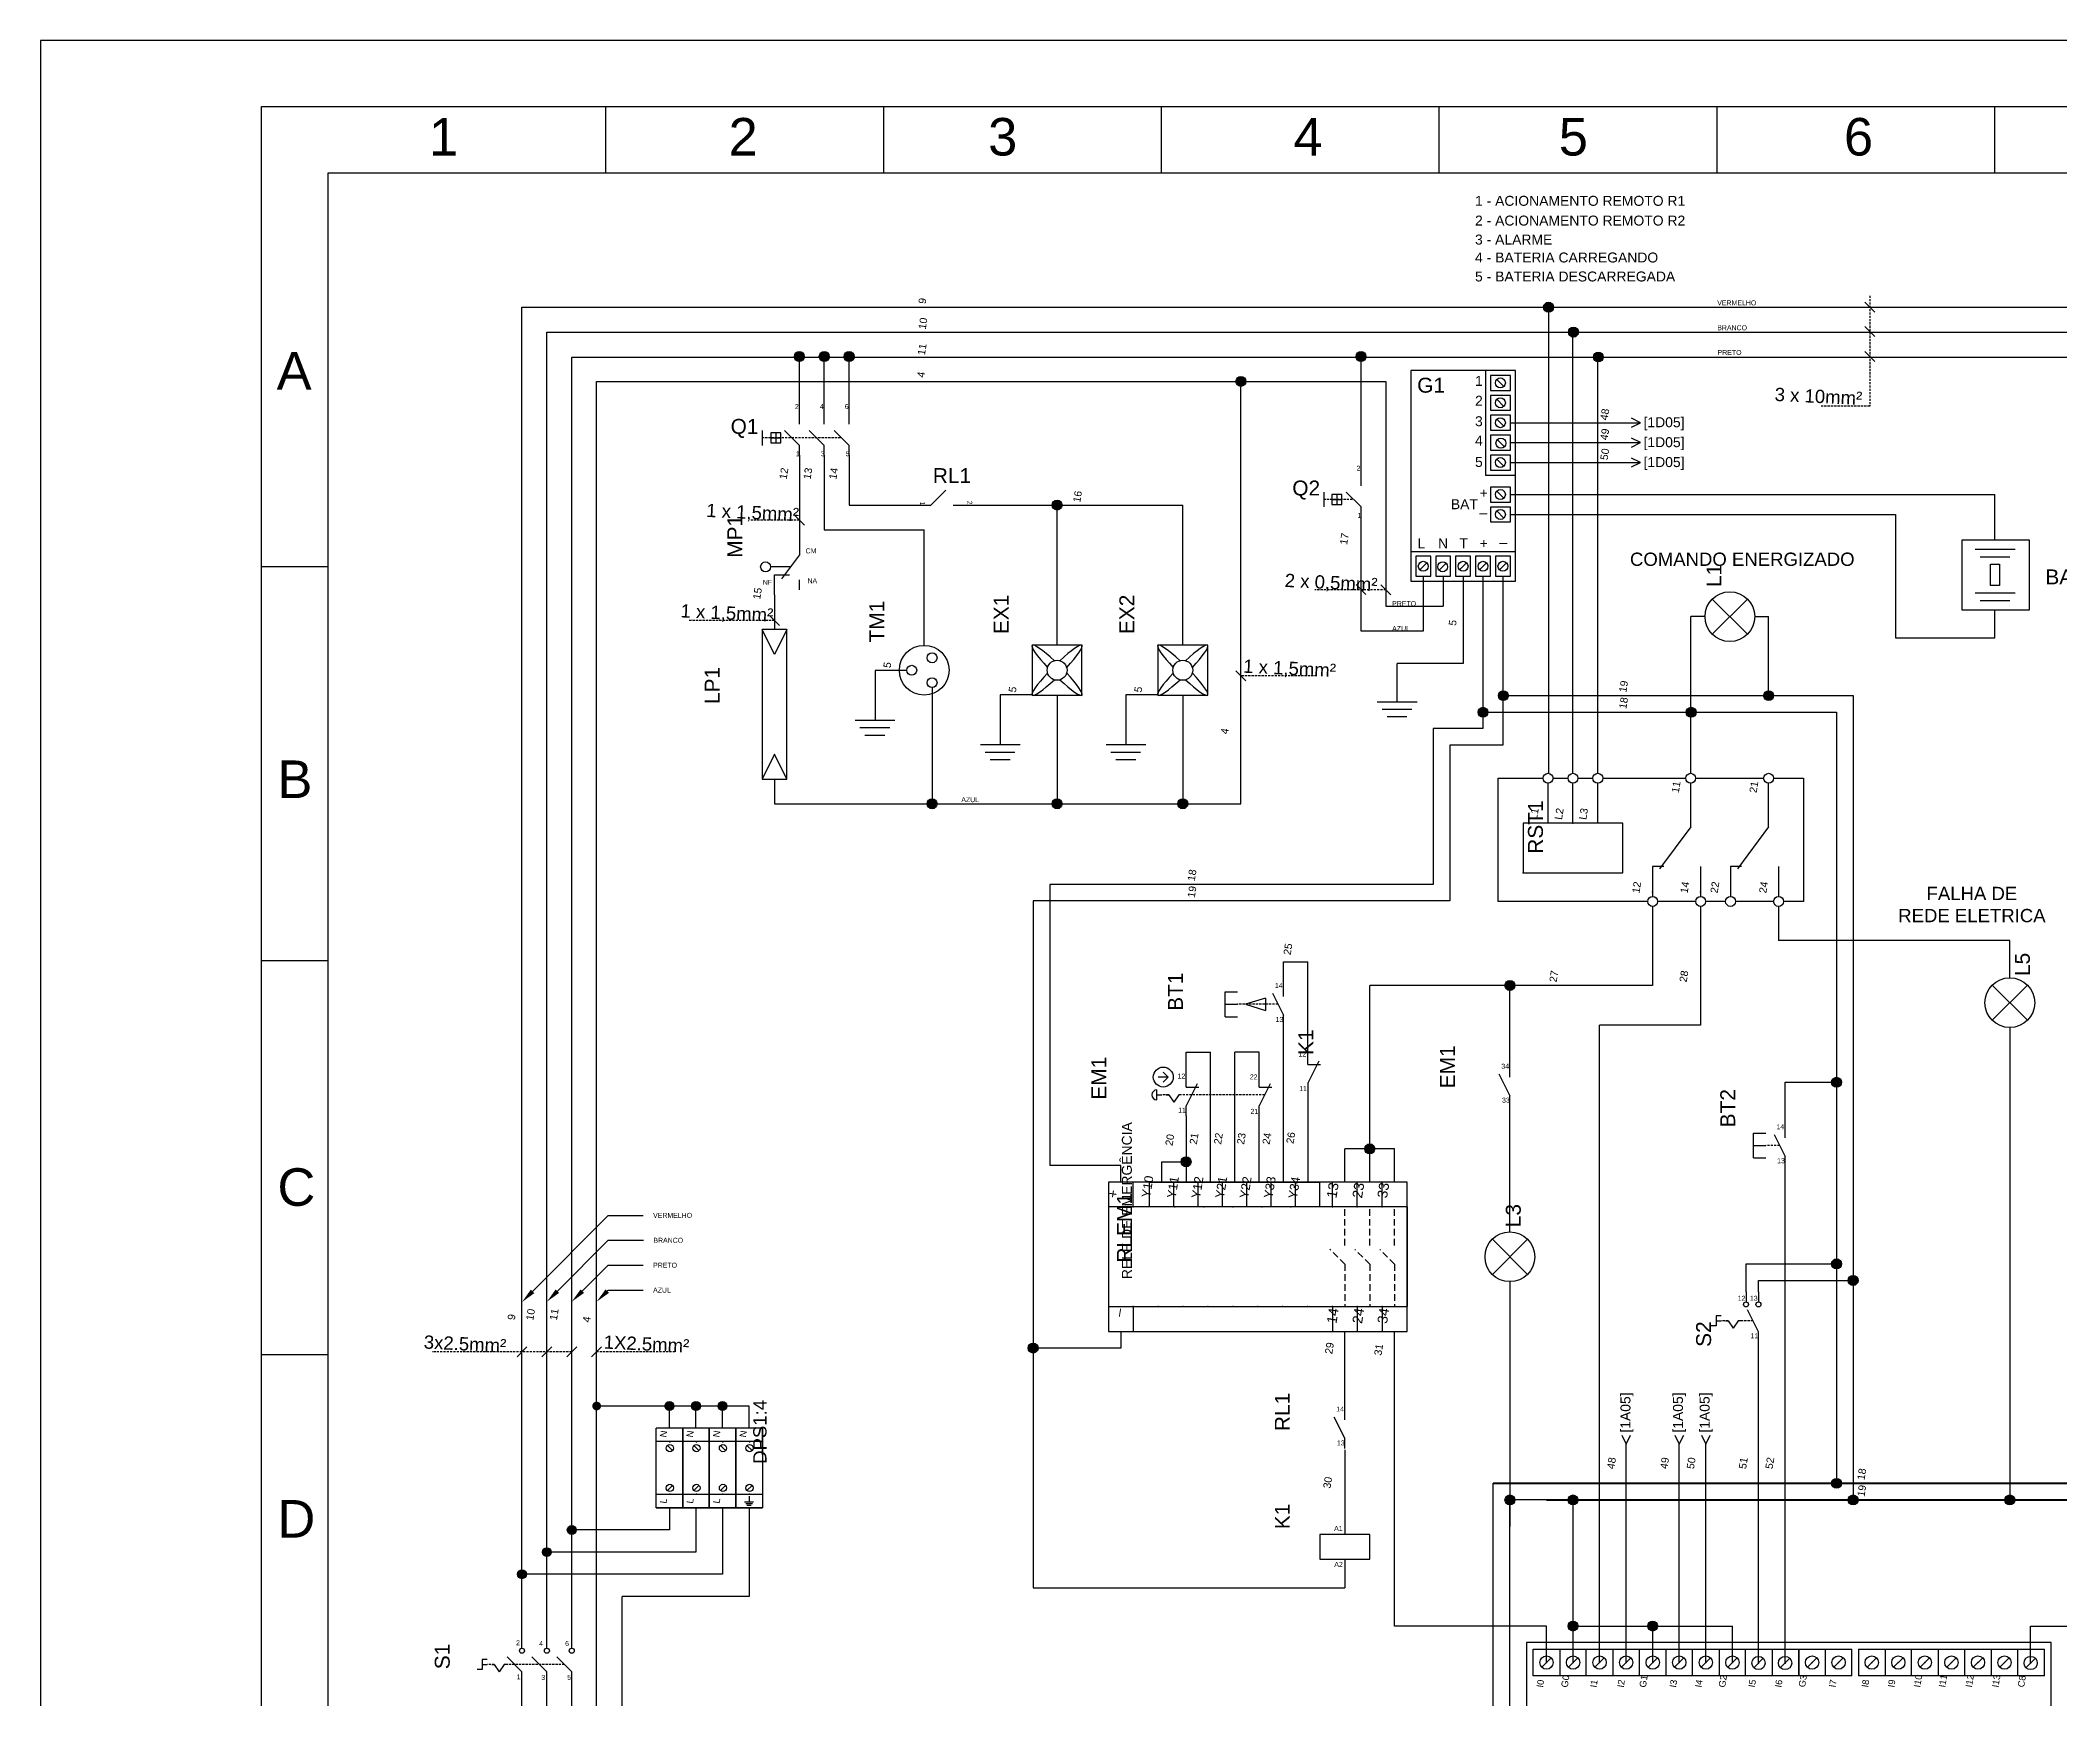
# Model space of a CAD drawing. Header units: millimetres. Extents: x 100 to 940, y 100 to 694.
# Drawn here: x 100 to 556.3, y 319.3 to 693.9 of the extents above; entities that cross this region are included whole.
import ezdxf
from ezdxf import colors
from ezdxf.entities.mleader import LeaderData, LeaderLine
from ezdxf.enums import TextEntityAlignment as Align
from ezdxf.math import Vec2, Vec3

# ---------------------------------------------------------------- set-up
doc = ezdxf.new("R2010")
doc.units = ezdxf.units.MM
doc.linetypes.add('DASHED', pattern=[0.75, 0.5, -0.25])
doc.styles.add('Annotative', font='arial.ttf')
doc.styles.add('Notes', font='arial.ttf', dxfattribs={"height": 3})
doc.styles.get("Standard").update_dxf_attribs({"font": 'arial.ttf'})

msp = doc.modelspace()

# ---------------------------------------------------------------- hatches: boundary and pattern name
for points in [[(441.92, 633.66, 1), (439.67, 633.66, 1)], [(447.54, 628.04, 1), (445.29, 628.04, 1)], [(272.63, 622.53, 1), (270.38, 622.53, 1)], [(278.25, 622.53, 1), (276, 622.53, 1)], [(283.88, 622.53, 1), (281.63, 622.53, 1)], [(399.54, 622.53, 1), (397.29, 622.53, 1)], [(453.17, 622.41, 1), (450.92, 622.41, 1)], [(372.41, 616.9, 1), (370.16, 616.9, 1)], [(330.86, 588.96, 1), (328.61, 588.96, 1)], [(427.11, 542.16, 1), (424.86, 542.16, 1)], [(431.72, 545.91, 1), (429.47, 545.91, 1)], [(474.15, 542.16, 1), (471.9, 542.16, 1)], [(491.64, 545.91, 1), (489.39, 545.91, 1)], [(302.62, 521.48, 1), (300.37, 521.48, 1)], [(330.86, 521.48, 1), (328.61, 521.48, 1)], [(359.27, 521.48, 1), (357.02, 521.48, 1)], [(433.19, 480.44, 1), (430.94, 480.44, 1)], [(506.99, 458.57, 1), (504.74, 458.57, 1)], [(401.51, 443.52, 1), (399.26, 443.52, 1)], [(360.01, 440.61, 1), (357.76, 440.61, 1)], [(506.99, 417.55, 1), (504.74, 417.55, 1)], [(510.74, 413.8, 1), (508.49, 413.8, 1)], [(325.44, 398.52, 1), (323.19, 398.52, 1)], [(226.7, 385.43, 1), (224.7, 385.43, 1)], [(243.14, 385.43, 1), (241.14, 385.43, 1)], [(249.14, 385.43, 1), (247.14, 385.43, 1)], [(255.14, 385.43, 1), (253.14, 385.43, 1)], [(433.19, 364.22, 1), (430.94, 364.22, 1)], [(447.45, 364.22, 1), (445.2, 364.22, 1)], [(506.99, 367.97, 1), (504.74, 367.97, 1)], [(510.74, 364.22, 1), (508.49, 364.22, 1)], [(546.14, 364.22, 1), (543.89, 364.22, 1)], [(221.07, 357.43, 1), (219.07, 357.43, 1)], [(215.45, 352.43, 1), (213.45, 352.43, 1)], [(209.82, 347.43, 1), (207.82, 347.43, 1)], [(447.45, 335.73, 1), (445.2, 335.73, 1)], [(465.45, 335.73, 1), (463.2, 335.73, 1)]]:
    msp.add_hatch(color=256).paths.add_polyline_path(points)

# ---------------------------------------------------------------- linework, layer by layer
for p, q in [((227.78, 664), (227.78, 679)), ((290.56, 664), (290.56, 679)), ((353.33, 664), (353.33, 679)), ((416.11, 664), (416.11, 679)), ((478.89, 664), (478.89, 679)), ((541.67, 664), (541.67, 679)), ((512.24, 634.79), (514.49, 632.54)), ((208.82, 633.66), (588.93, 633.66)), ((208.82, 330.72), (208.82, 633.66)), ((440.79, 633.66), (440.79, 528.37)), ((214.45, 628.04), (594.55, 628.04)), ((214.45, 330.72), (214.45, 628.04)), ((446.31, 528.38), (446.31, 628.04)), ((512.24, 629.28), (514.49, 627.03)), ((220.07, 622.41), (600.18, 622.41)), ((220.07, 330.72), (220.07, 622.41)), ((271.5, 610.6), (271.5, 622.53)), ((277.13, 610.6), (277.13, 622.53)), ((282.75, 610.6), (282.75, 622.53)), ((398.42, 593.31), (398.42, 622.53)), ((451.93, 528.38), (451.93, 622.41)), ((512.24, 623.65), (514.49, 621.4)), ((225.7, 281.96), (225.7, 616.9)), ((225.7, 616.9), (404.04, 616.9)), ((371.28, 521.48), (371.28, 616.9)), ((404.04, 616.9), (404.04, 566.14)), ((433.29, 619.38), (426.54, 619.38)), ((426.54, 619.38), (426.54, 595.75)), ((430.71, 615.77), (429.11, 617.37)), ((430.71, 611.27), (429.12, 612.86)), ((271.5, 607.23), (271.5, 610.6)), ((277.13, 607.23), (277.13, 610.6)), ((282.75, 607.23), (282.75, 610.6)), ((430.71, 606.77), (429.12, 608.36)), ((432.16, 607.57), (461.56, 607.57)), ((461.56, 607.57), (459.56, 608.57)), ((459.56, 606.57), (461.56, 607.57)), ((263.07, 605.83), (263.07, 602.46)), ((265.05, 604.14), (267.3, 604.14)), ((266.17, 605.27), (266.17, 603.02)), ((271.5, 602.46), (268.13, 605.83)), ((271.5, 600.21), (271.5, 602.46)), ((277.13, 602.46), (273.75, 605.83)), ((277.13, 600.21), (277.13, 602.46)), ((282.75, 602.46), (279.38, 605.83)), ((282.75, 600.21), (282.75, 602.46)), ((430.83, 602.15), (429.24, 603.74)), ((432.16, 603.07), (461.56, 603.07)), ((461.56, 603.07), (459.56, 604.07)), ((459.56, 602.07), (461.56, 603.07)), ((271.5, 600.21), (271.5, 579.96)), ((277.13, 600.21), (277.13, 583.34)), ((282.75, 600.21), (282.75, 588.96)), ((430.71, 597.77), (429.12, 599.36)), ((432.16, 600.25), (431.04, 600.25)), ((432.16, 598.57), (461.56, 598.57)), ((461.56, 598.57), (459.56, 599.57)), ((459.56, 597.57), (461.56, 598.57)), ((426.54, 595.75), (433.29, 595.75)), ((282.75, 588.96), (298.98, 588.96)), ((298.98, 588.96), (301.23, 588.96)), ((301.23, 588.96), (304.6, 592.34)), ((306.29, 588.96), (358.14, 588.96)), ((329.74, 557.28), (329.74, 588.96)), ((358.14, 557.28), (358.14, 588.96)), ((389.98, 591.91), (389.98, 588.54)), ((391.8, 590.22), (394.05, 590.22)), ((392.92, 591.35), (392.92, 589.1)), ((398.42, 588.54), (395.04, 591.91)), ((430.71, 590.54), (429.12, 592.13)), ((432.17, 591.34), (541.67, 591.34)), ((541.67, 581.1), (541.67, 591.34)), ((270.38, 586.71), (272.63, 584.46)), ((398.42, 586.29), (398.42, 588.54)), ((398.42, 560.51), (398.42, 586.29)), ((430.72, 586.04), (429.13, 587.63)), ((432.17, 586.84), (519.18, 586.84)), ((519.18, 586.84), (519.18, 559.01)), ((271.5, 579.96), (271.5, 577.71)), ((277.13, 583.34), (299.72, 583.34)), ((299.72, 557.28), (299.72, 583.34)), ((165, 575), (150, 575)), ((269.5, 575), (265, 575)), ((271.5, 577.71), (267.49, 572.29)), ((409.67, 578.51), (433.29, 578.51)), ((411.69, 574.34), (413.28, 575.93)), ((416.07, 574.23), (417.66, 575.82)), ((420.69, 574.34), (422.28, 575.93)), ((425.19, 574.34), (426.78, 575.93)), ((429.69, 574.35), (431.28, 575.94)), ((537.22, 578.97), (546.22, 578.97)), ((538.29, 577.28), (545.04, 577.28)), ((265.88, 568.71), (265.88, 573.21)), ((265.88, 573.21), (269.25, 573.21)), ((271.5, 569.83), (271.5, 572.08)), ((397.29, 571.02), (399.54, 568.77)), ((402.92, 570.91), (405.17, 568.66)), ((412.48, 572.89), (412.48, 560.51)), ((414.17, 572.89), (414.17, 574.01)), ((416.98, 572.89), (416.98, 566.14)), ((421.48, 572.89), (421.48, 553.21)), ((425.98, 572.89), (425.98, 542.16)), ((430.48, 572.89), (430.48, 545.91)), ((265.88, 568.71), (265.88, 560.82)), ((404.04, 566.14), (416.98, 566.14)), ((485.75, 567.74), (477.79, 559.79)), ((477.79, 567.74), (485.75, 559.79)), ((537.22, 569.11), (546.22, 569.11)), ((538.29, 567.43), (545.04, 567.43)), ((264.75, 564.01), (267, 561.76)), ((472.91, 528.38), (472.91, 563.76)), ((476.14, 563.76), (472.91, 563.76)), ((487.39, 563.76), (490.52, 563.76)), ((490.52, 546.07), (490.52, 563.76)), ((541.67, 559.01), (541.67, 565.23)), ((265.88, 555.2), (263.07, 560.82)), ((268.69, 560.82), (265.88, 555.2)), ((412.48, 560.51), (398.42, 560.51)), ((519.18, 559.01), (541.67, 559.01)), ((421.48, 553.21), (406.59, 553.21)), ((406.59, 544.55), (406.59, 553.21)), ((295.77, 551.63), (288.6, 551.63)), ((288.6, 551.63), (288.6, 540.38)), ((301.49, 547.71), (301.49, 521.48)), ((370.16, 551.5), (372.41, 549.25)), ((324.07, 546.1), (316.9, 546.1)), ((316.9, 546.1), (316.9, 534.85)), ((329.74, 546.03), (329.74, 521.48)), ((352.47, 546.1), (345.3, 546.1)), ((345.3, 546.1), (345.3, 534.85)), ((358.14, 546.03), (358.14, 521.48)), ((402.09, 544.55), (411.09, 544.55)), ((430.48, 545.91), (509.62, 545.91)), ((430.48, 545.91), (430.48, 534.75)), ((509.62, 545.91), (509.62, 364.22)), ((284.1, 540.38), (293.1, 540.38)), ((285.17, 538.69), (291.92, 538.69)), ((403.16, 542.86), (409.91, 542.86)), ((404.3, 541.17), (408.8, 541.17)), ((425.98, 538.5), (414.71, 538.5)), ((414.71, 538.5), (414.71, 503.28)), ((425.98, 542.16), (505.87, 542.16)), ((425.98, 542.16), (425.98, 538.5)), ((505.87, 542.16), (505.87, 367.97)), ((286.31, 537.01), (290.81, 537.01)), ((312.4, 534.85), (321.4, 534.85)), ((340.8, 534.85), (349.8, 534.85)), ((430.48, 534.75), (418.46, 534.75)), ((418.46, 534.75), (418.46, 499.53)), ((265.88, 532.7), (263.07, 527.07)), ((268.69, 527.07), (265.88, 532.7)), ((313.47, 533.16), (320.22, 533.16)), ((314.6, 531.47), (319.1, 531.47)), ((341.87, 533.16), (348.62, 533.16)), ((343.01, 531.47), (347.51, 531.47)), ((265.88, 527.07), (265.88, 521.48)), ((440.68, 517.13), (440.68, 526.13)), ((446.31, 517.13), (446.31, 526.13)), ((451.93, 517.13), (451.93, 526.13)), ((472.91, 516.24), (472.91, 526.13)), ((490.52, 516.24), (490.52, 526.13)), ((265.88, 521.48), (301.49, 521.48)), ((301.49, 521.48), (371.28, 521.48)), ((472.91, 516.24), (465.9, 506.77)), ((490.52, 516.24), (483.5, 506.77)), ((466.82, 507.3), (464.31, 507.3)), ((464.31, 507.3), (464.31, 500.55)), ((475.16, 507.3), (475.16, 500.55)), ((484.43, 507.3), (481.91, 507.3)), ((481.91, 507.3), (481.91, 500.55)), ((492.77, 507.3), (492.77, 500.55)), ((414.71, 503.28), (328.07, 503.28)), ((328.07, 503.28), (328.07, 439.77)), ((418.46, 499.53), (324.32, 499.53)), ((324.32, 499.53), (324.32, 398.52)), ((464.31, 498.3), (464.31, 480.44)), ((475.16, 498.3), (475.16, 471.48)), ((492.77, 498.3), (492.77, 490.6)), ((545.02, 490.6), (492.77, 490.6)), ((545.02, 482.18), (545.02, 490.6)), ((165, 486), (150, 486)), ((380.89, 480.18), (380.89, 485.81)), ((380.89, 485.81), (386.39, 485.81)), ((386.39, 464.87), (386.39, 485.81)), ((380.89, 477.93), (380.89, 480.18)), ((380.89, 477.93), (380.89, 480.18)), ((464.31, 480.44), (400.39, 480.44)), ((400.39, 436.02), (400.39, 480.44)), ((432.06, 461.35), (432.06, 480.44)), ((549, 480.53), (541.04, 472.57)), ((541.04, 480.53), (549, 472.57)), ((367.71, 473.38), (367.71, 479.01)), ((367.71, 479.01), (370.52, 479.01)), ((367.71, 476.19), (370.52, 476.19)), ((376.84, 477.6), (372.34, 476.19)), ((372.34, 476.19), (376.84, 474.79)), ((376.84, 477.6), (376.84, 474.79)), ((378.41, 478.67), (380.89, 473.72)), ((367.71, 473.38), (370.52, 473.38)), ((380.89, 471.47), (380.89, 473.72)), ((380.89, 436.02), (380.89, 471.47)), ((452.33, 339.48), (452.33, 471.48)), ((475.16, 471.48), (452.33, 471.48)), ((545.02, 470.93), (545.02, 364.22)), ((354.86, 459.75), (353.73, 460.88)), ((358.89, 459.71), (358.89, 465.34)), ((358.89, 465.34), (364.39, 465.34)), ((364.39, 436.02), (364.39, 465.34)), ((369.89, 436.02), (369.89, 465.34)), ((375.39, 465.34), (369.89, 465.34)), ((375.39, 459.71), (375.39, 465.34)), ((386.39, 462.62), (386.39, 464.87)), ((388.87, 463.36), (386.39, 458.4)), ((386.39, 462.62), (389.29, 462.62)), ((432.06, 459.71), (432.06, 461.96)), ((432.06, 459.71), (432.06, 461.96)), ((352.28, 454.6), (352.28, 456.85)), ((354.86, 459.75), (352.61, 459.75)), ((354.86, 459.75), (353.73, 458.63)), ((358.89, 457.46), (358.89, 459.71)), ((358.89, 457.46), (358.89, 459.71)), ((361.37, 458.2), (358.89, 453.25)), ((358.89, 457.46), (361.79, 457.46)), ((375.39, 457.46), (375.39, 459.71)), ((377.87, 458.2), (375.39, 453.25)), ((375.39, 457.46), (378.29, 457.46)), ((386.39, 458.4), (386.39, 436.02)), ((429.58, 460.45), (432.06, 455.5)), ((494.23, 448.28), (494.23, 458.57)), ((494.23, 458.57), (505.87, 458.57)), ((352.28, 455.72), (353.41, 455.72)), ((354.41, 455.72), (354.98, 455.72)), ((354.98, 455.72), (356.1, 454.04)), ((357.23, 455.72), (356.1, 454.04)), ((357.79, 455.72), (357.23, 455.72)), ((358.89, 451), (358.89, 453.25)), ((375.39, 451), (375.39, 453.25)), ((375.39, 436.02), (375.39, 453.25)), ((432.06, 424.77), (432.06, 455.5)), ((432.06, 453.25), (432.06, 455.5)), ((358.89, 451), (358.89, 436.02)), ((494.23, 446.03), (494.23, 448.28)), ((494.23, 446.03), (494.23, 448.28)), ((406.01, 443.52), (394.76, 443.52)), ((394.76, 436.02), (394.76, 443.52)), ((406.01, 436.02), (406.01, 443.52)), ((487.08, 441.48), (487.08, 447.1)), ((487.08, 447.1), (489.89, 447.1)), ((487.08, 444.29), (489.89, 444.29)), ((491.75, 446.77), (494.23, 441.81)), ((344.14, 439.77), (328.07, 439.77)), ((344.14, 436.02), (344.14, 439.77)), ((353.39, 436.02), (353.39, 440.61)), ((353.39, 440.61), (358.89, 440.61)), ((487.08, 441.48), (489.89, 441.48)), ((494.23, 439.56), (494.23, 441.81)), ((494.23, 327.38), (494.23, 439.46)), ((346.95, 436.02), (341.33, 436.02)), ((346.95, 430.4), (346.95, 436.02)), ((350.64, 430.4), (350.64, 436.02)), ((350.64, 436.02), (356.14, 436.02)), ((356.14, 430.4), (356.14, 436.02)), ((356.14, 436.02), (361.64, 436.02)), ((361.64, 430.4), (361.64, 436.02)), ((361.64, 436.02), (367.14, 436.02)), ((367.14, 430.4), (367.14, 436.02)), ((367.14, 436.02), (372.64, 436.02)), ((372.64, 430.4), (372.64, 436.02)), ((372.64, 436.02), (378.14, 436.02)), ((378.14, 430.4), (378.14, 436.02)), ((378.14, 436.02), (383.64, 436.02)), ((383.64, 430.4), (383.64, 436.02)), ((383.64, 436.02), (389.14, 436.02)), ((389.14, 430.4), (389.14, 436.02)), ((391.95, 430.4), (391.95, 436.02)), ((397.58, 430.4), (397.58, 436.02)), ((403.2, 430.4), (403.2, 436.02)), ((408.83, 430.4), (341.33, 430.4)), ((349.76, 430.4), (349.76, 430.4)), ((389.14, 430.4), (389.14, 430.4)), ((408.83, 430.4), (408.83, 407.9)), ((436.04, 423.12), (428.09, 415.17)), ((428.09, 423.12), (436.04, 415.17)), ((485.41, 411.2), (485.41, 417.55)), ((485.41, 417.55), (505.87, 417.55)), ((432.06, 413.52), (432.06, 358.24)), ((485.41, 411.2), (485.41, 408.95)), ((488.23, 411.2), (488.23, 413.8)), ((488.23, 413.8), (509.62, 413.8)), ((488.23, 411.2), (488.23, 408.95)), ((488.23, 411.2), (488.23, 408.95)), ((341.33, 407.9), (408.83, 407.9)), ((346.95, 407.9), (346.95, 402.27)), ((391.95, 407.9), (391.95, 402.27)), ((397.58, 407.9), (397.58, 402.27)), ((403.2, 407.9), (403.2, 402.27)), ((488.23, 402.2), (485.75, 407.16)), ((341.33, 402.27), (346.95, 402.27)), ((344.14, 402.27), (344.14, 398.52)), ((394.76, 384.53), (394.76, 402.27)), ((406.01, 335.73), (406.01, 402.27)), ((478.67, 403.55), (477.54, 403.55)), ((479.79, 405.8), (478.67, 405.8)), ((478.67, 405.8), (478.67, 403.55)), ((478.67, 404.68), (479.79, 404.68)), ((480.8, 404.68), (481.36, 404.68)), ((481.36, 404.68), (482.49, 402.99)), ((483.61, 404.68), (482.49, 402.99)), ((484.17, 404.68), (483.61, 404.68)), ((488.23, 399.95), (488.23, 402.2)), ((165, 397), (150, 397)), ((209.95, 398.82), (207.7, 396.57)), ((215.57, 398.82), (213.32, 396.57)), ((221.2, 398.82), (218.95, 396.57)), ((226.82, 398.82), (224.57, 396.57)), ((344.14, 398.52), (324.32, 398.52)), ((324.32, 398.52), (324.32, 344.38)), ((488.23, 327.38), (488.23, 399.95)), ((260.14, 385.43), (225.7, 385.43)), ((242.14, 380.43), (242.14, 385.43)), ((248.14, 380.43), (248.14, 385.43)), ((254.14, 380.43), (254.14, 385.43)), ((260.14, 380.43), (260.14, 385.43)), ((394.76, 382.28), (394.76, 384.53)), ((394.76, 382.28), (394.76, 384.53)), ((239.14, 362.43), (239.14, 380.43)), ((245.14, 380.43), (239.14, 380.43)), ((245.14, 380.43), (245.14, 362.43)), ((245.14, 374.43), (245.14, 380.43)), ((245.14, 362.43), (245.14, 380.43)), ((251.14, 380.43), (245.14, 380.43)), ((251.14, 380.43), (251.14, 362.43)), ((251.14, 374.43), (251.14, 380.43)), ((251.14, 362.43), (251.14, 380.43)), ((257.14, 380.43), (251.14, 380.43)), ((257.14, 380.43), (257.14, 362.43)), ((257.14, 374.43), (257.14, 380.43)), ((257.14, 362.43), (257.14, 380.43)), ((263.14, 380.43), (257.14, 380.43)), ((263.14, 380.43), (263.14, 362.43)), ((263.14, 374.43), (263.14, 380.43)), ((392.28, 383.02), (394.76, 378.06)), ((457.33, 378.83), (458.33, 376.83)), ((458.33, 376.83), (459.33, 378.83)), ((469.33, 378.83), (470.33, 376.83)), ((470.33, 376.83), (471.33, 378.83)), ((475.33, 378.83), (476.33, 376.83)), ((476.33, 376.83), (477.33, 378.83)), ((245.14, 377.43), (239.14, 377.43)), ((242.82, 375.35), (241.67, 376.51)), ((251.14, 377.43), (245.14, 377.43)), ((248.82, 375.35), (247.67, 376.51)), ((257.14, 377.43), (251.14, 377.43)), ((254.82, 375.35), (253.67, 376.51)), ((263.14, 377.43), (257.14, 377.43)), ((260.82, 375.35), (259.67, 376.51)), ((394.76, 375.81), (394.76, 378.06)), ((394.76, 375.57), (394.76, 365.09)), ((458.33, 327.48), (458.33, 376.83)), ((470.33, 327.48), (470.33, 376.83)), ((476.33, 327.48), (476.33, 376.83)), ((245.14, 365.43), (239.14, 365.43)), ((242.82, 367.51), (241.67, 366.35)), ((251.14, 365.43), (245.14, 365.43)), ((248.82, 367.51), (247.67, 366.35)), ((257.14, 365.43), (251.14, 365.43)), ((254.82, 367.51), (253.67, 366.35)), ((263.14, 365.43), (257.14, 365.43)), ((260.82, 367.51), (259.67, 366.35)), ((260.14, 365.06), (260.14, 363.81)), ((394.76, 365.09), (394.76, 356.43)), ((428.31, 219.48), (428.31, 367.97)), ((239.14, 362.43), (245.14, 362.43)), ((245.14, 362.43), (239.14, 362.43)), ((242.14, 362.43), (242.14, 357.43)), ((245.14, 362.43), (251.14, 362.43)), ((251.14, 362.43), (245.14, 362.43)), ((248.14, 362.43), (248.14, 352.43)), ((251.14, 362.43), (257.14, 362.43)), ((257.14, 362.43), (251.14, 362.43)), ((254.14, 362.43), (254.14, 347.43)), ((257.14, 362.43), (263.14, 362.43)), ((263.14, 362.43), (257.14, 362.43)), ((259.14, 363.81), (261.14, 363.81)), ((259.38, 363.43), (260.88, 363.43)), ((259.63, 363.06), (260.63, 363.06)), ((260.14, 362.43), (260.14, 342.43)), ((440.33, 364.22), (432.06, 364.22)), ((432.06, 223.23), (432.06, 364.22)), ((446.33, 327.48), (446.33, 364.22)), ((242.14, 357.43), (220.07, 357.43)), ((248.14, 352.43), (214.45, 352.43)), ((254.14, 347.43), (208.82, 347.43)), ((394.76, 350.81), (394.76, 344.38)), ((231.48, 281.97), (231.48, 342.43)), ((260.14, 342.43), (231.48, 342.43)), ((324.32, 344.38), (394.76, 344.38)), ((452.33, 331.98), (452.33, 339.48)), ((440.33, 335.73), (406.01, 335.73)), ((440.33, 327.48), (440.33, 335.73)), ((446.33, 335.73), (482.33, 335.73)), ((464.33, 327.48), (464.33, 335.73)), ((482.33, 327.48), (482.33, 335.73)), ((549.73, 327.38), (549.73, 335.73)), ((549.73, 335.73), (559.31, 335.73)), ((208.82, 325.37), (205.45, 328.75)), ((214.45, 325.37), (211.07, 328.75)), ((220.07, 325.37), (216.7, 328.75)), ((437.33, 330.48), (497.33, 330.48)), ((437.33, 324.48), (437.33, 330.48)), ((439.27, 326.42), (441.39, 328.54)), ((443.33, 330.48), (443.33, 324.48)), ((445.27, 326.42), (447.39, 328.54)), ((449.33, 324.48), (449.33, 330.48)), ((451.27, 326.42), (453.39, 328.54)), ((452.33, 327.48), (452.33, 331.98)), ((455.33, 330.48), (455.33, 324.48)), ((457.27, 326.42), (459.39, 328.54)), ((461.33, 324.48), (461.33, 330.48)), ((463.27, 326.42), (465.39, 328.54)), ((467.33, 330.48), (467.33, 324.48)), ((469.27, 326.42), (471.39, 328.54)), ((473.33, 324.48), (473.33, 330.48)), ((475.27, 326.42), (477.39, 328.54)), ((479.33, 330.48), (479.33, 324.48)), ((481.27, 326.42), (483.39, 328.54)), ((485.33, 324.48), (485.33, 330.48)), ((491.33, 330.48), (491.33, 324.48)), ((497.33, 330.48), (497.33, 324.48)), ((497.33, 330.48), (509.33, 330.48)), ((497.33, 324.48), (497.33, 330.48)), ((499.27, 326.42), (501.39, 328.54)), ((503.33, 330.48), (503.33, 324.48)), ((505.27, 326.42), (507.39, 328.54)), ((509.33, 324.48), (509.33, 330.48)), ((510.83, 330.48), (510.83, 324.48)), ((510.83, 330.48), (552.83, 330.48)), ((512.77, 326.42), (514.89, 328.54)), ((516.83, 330.48), (516.83, 324.48)), ((518.77, 326.42), (520.89, 328.54)), ((522.83, 324.48), (522.83, 330.48)), ((524.77, 326.42), (526.89, 328.54)), ((528.83, 330.48), (528.83, 324.48)), ((530.77, 326.42), (532.89, 328.54)), ((534.83, 324.48), (534.83, 330.48)), ((536.77, 326.42), (538.89, 328.54)), ((540.83, 330.48), (540.83, 324.48)), ((542.77, 326.42), (544.89, 328.54)), ((546.83, 324.48), (546.83, 330.48)), ((552.83, 324.48), (552.83, 330.48)), ((199.85, 325.93), (198.73, 325.93)), ((200.98, 328.18), (199.85, 328.18)), ((199.85, 328.18), (199.85, 325.93)), ((199.85, 327.06), (200.98, 327.06)), ((201.98, 327.06), (202.55, 327.06)), ((202.55, 327.06), (203.67, 325.37)), ((204.8, 327.06), (203.67, 325.37)), ((205.36, 327.06), (204.8, 327.06)), ((208.82, 281.96), (208.82, 325.37)), ((214.45, 281.96), (214.45, 325.37)), ((220.07, 281.96), (220.07, 325.37)), ((497.33, 324.48), (437.33, 324.48)), ((487.16, 326.32), (489.29, 328.44)), ((493.16, 326.32), (495.29, 328.44)), ((509.33, 324.48), (497.33, 324.48)), ((552.83, 324.48), (510.83, 324.48)), ((548.66, 326.32), (550.79, 328.44))]:
    msp.add_line(p, q)
at = {"linetype": 'DASHED'}
for p, q in [((513.36, 636.25), (513.36, 611.28)), ((513.36, 611.28), (502.11, 611.28)), ((280.78, 604.14), (263.07, 604.14)), ((396.45, 590.22), (389.98, 590.22)), ((271.5, 585.58), (260.25, 585.58)), ((404.04, 569.78), (387.96, 569.78)), ((265.88, 562.88), (246.58, 562.88)), ((388.42, 550.38), (371.28, 550.38)), ((379.65, 476.19), (370.52, 476.19)), ((354.98, 455.72), (353.41, 455.72)), ((376.63, 455.72), (357.79, 455.72)), ((492.99, 444.29), (489.89, 444.29)), ((481.36, 404.68), (479.79, 404.68)), ((486.99, 404.68), (484.17, 404.68)), ((220.07, 397.69), (188.56, 397.69)), ((243.38, 397.69), (225.7, 397.69)), ((202.55, 327.06), (200.98, 327.06)), ((218.39, 327.06), (204.8, 327.06))]:
    msp.add_line(p, q, dxfattribs=at)
at = {"linetype": 'DASHED', "ltscale": 3}
for p, q in [((394.76, 421.68), (394.76, 430.4)), ((400.39, 421.68), (400.39, 430.4)), ((406.01, 421.68), (406.01, 430.4)), ((394.76, 417.46), (391.39, 420.83)), ((400.39, 417.46), (397.01, 420.83)), ((406.01, 417.46), (402.64, 420.83)), ((394.76, 417.46), (394.76, 407.9)), ((400.39, 417.46), (400.39, 407.9)), ((406.01, 417.46), (406.01, 407.9))]:
    msp.add_line(p, q, dxfattribs=at)
at = {"lineweight": 50}
for p, q in [((428.31, 367.97), (672.67, 367.97)), ((440.33, 364.22), (670.79, 364.22))]:
    msp.add_line(p, q, dxfattribs=at)
for points in [[(100, 100), (940, 100), (940, 693.94), (100, 693.94)], [(150, 679), (925, 679), (925, 115), (150, 115)], [(165, 664), (730, 664), (730, 130), (165, 130)], [(534.23, 581.1), (549.41, 581.1), (549.41, 565.23), (534.23, 565.23)], [(540.64, 575.58), (542.7, 575.58), (542.7, 570.8), (540.64, 570.8)], [(435.81, 226.98), (554.36, 226.98), (554.36, 331.98), (435.81, 331.98)]]:
    msp.add_lwpolyline(points, close=True)
at = {"lineweight": 30}
for points in [[(409.67, 571.76), (433.29, 571.76), (433.29, 619.38), (409.67, 619.38)], [(432.16, 614.88), (432.16, 618.25), (427.66, 618.25), (427.66, 614.88)], [(432.16, 610.38), (432.16, 613.75), (427.66, 613.75), (427.66, 610.38)], [(432.16, 605.88), (432.16, 609.25), (427.66, 609.25), (427.66, 605.88)], [(265.05, 603.02), (267.3, 603.02), (267.3, 605.27), (265.05, 605.27)], [(432.16, 601.38), (432.16, 604.75), (427.66, 604.75), (427.66, 601.38)], [(432.16, 596.88), (432.16, 600.25), (427.66, 600.25), (427.66, 596.88)], [(391.8, 589.1), (394.05, 589.1), (394.05, 591.35), (391.8, 591.35)], [(432.17, 589.65), (432.17, 593.02), (427.67, 593.02), (427.67, 589.65)], [(432.17, 585.15), (432.17, 588.52), (427.67, 588.52), (427.67, 585.15)], [(410.79, 572.89), (414.17, 572.89), (414.17, 577.39), (410.79, 577.39)], [(415.29, 572.89), (418.67, 572.89), (418.67, 577.39), (415.29, 577.39)], [(419.79, 572.89), (423.17, 572.89), (423.17, 577.39), (419.79, 577.39)], [(424.29, 572.89), (427.67, 572.89), (427.67, 577.39), (424.29, 577.39)], [(428.79, 572.89), (432.17, 572.89), (432.17, 577.39), (428.79, 577.39)], [(263.07, 527.07), (268.69, 527.07), (268.69, 560.82), (263.07, 560.82)], [(324.11, 546.03), (335.36, 546.03), (335.36, 557.28), (324.11, 557.28)], [(352.52, 546.03), (363.77, 546.03), (363.77, 557.28), (352.52, 557.28)], [(435.06, 505.88), (457.56, 505.88), (457.56, 517.13), (435.06, 517.13)], [(341.33, 402.27), (408.83, 402.27), (408.83, 436.02), (341.33, 436.02)], [(389.14, 350.81), (400.39, 350.81), (400.39, 356.43), (389.14, 356.43)]]:
    msp.add_lwpolyline(points, close=True, dxfattribs=at)
for points in [[(463.18, 499.42), (429.43, 499.42), (429.43, 527.25), (439.56, 527.25)], [(441.81, 527.25), (445.18, 527.25)], [(447.43, 527.25), (450.81, 527.25)], [(453.06, 527.25), (471.79, 527.25)], [(474.04, 527.25), (489.39, 527.25)], [(491.64, 527.25), (498.39, 527.25), (498.39, 499.42), (493.89, 499.42)], [(474.04, 499.42), (465.43, 499.42)], [(480.79, 499.42), (476.29, 499.42)], [(491.64, 499.42), (483.04, 499.42)]]:
    msp.add_lwpolyline(points, dxfattribs=at)
for centre, radius in [((440.79, 633.66), 1.12), ((446.42, 628.04), 1.12), ((271.5, 622.53), 1.12), ((277.13, 622.53), 1.12), ((282.75, 622.53), 1.12), ((398.42, 622.53), 1.12), ((452.04, 622.41), 1.12), ((371.28, 616.9), 1.12), ((329.74, 588.96), 1.12), ((425.98, 542.16), 1.12), ((430.59, 545.91), 1.12), ((473.02, 542.16), 1.12), ((490.52, 545.91), 1.12), ((301.49, 521.48), 1.12), ((329.74, 521.48), 1.12), ((358.14, 521.48), 1.12), ((432.06, 480.44), 1.12), ((505.87, 458.57), 1.12), ((400.39, 443.52), 1.12), ((358.89, 440.61), 1.12), ((505.87, 417.55), 1.12), ((509.62, 413.8), 1.12), ((485.41, 408.39), 0.562), ((488.23, 408.39), 0.562), ((324.32, 398.52), 1.12), ((242.14, 385.43), 1), ((248.14, 385.43), 1), ((254.14, 385.43), 1), ((242.24, 375.93), 0.817), ((248.24, 375.93), 0.817), ((254.24, 375.93), 0.817), ((260.24, 375.93), 0.817), ((242.24, 366.93), 0.817), ((248.24, 366.93), 0.817), ((254.24, 366.93), 0.817), ((260.24, 366.93), 0.817), ((432.06, 364.22), 1.12), ((446.33, 364.22), 1.12), ((505.87, 367.97), 1.12), ((509.62, 364.22), 1.12), ((545.02, 364.22), 1.12), ((220.07, 357.43), 1), ((214.45, 352.43), 1), ((208.82, 347.43), 1), ((446.33, 335.73), 1.12), ((464.33, 335.73), 1.12), ((440.33, 327.48), 1.5), ((446.33, 327.48), 1.5), ((452.33, 327.48), 1.5), ((458.33, 327.48), 1.5), ((464.33, 327.48), 1.5), ((470.33, 327.48), 1.5), ((476.33, 327.48), 1.5), ((482.33, 327.48), 1.5), ((488.23, 327.38), 1.5), ((494.23, 327.38), 1.5), ((500.33, 327.48), 1.5), ((506.33, 327.48), 1.5), ((513.83, 327.48), 1.5), ((519.83, 327.48), 1.5), ((525.83, 327.48), 1.5), ((531.83, 327.48), 1.5), ((537.83, 327.48), 1.5), ((543.83, 327.48), 1.5), ((549.73, 327.38), 1.5)]:
    msp.add_circle(centre, radius)
for centre, radius in [((429.91, 616.57), 1.12), ((429.91, 612.07), 1.12), ((429.91, 607.57), 1.12), ((430.03, 602.95), 1.12), ((429.91, 598.57), 1.12), ((429.92, 591.34), 1.12), ((429.92, 586.84), 1.12), ((263.87, 575), 1.12), ((412.48, 575.14), 1.12), ((416.86, 575.02), 1.12), ((421.48, 575.14), 1.12), ((425.98, 575.14), 1.12), ((430.48, 575.14), 1.12), ((481.77, 563.76), 5.62), ((299.72, 551.65), 5.62), ((296.89, 551.65), 1.12), ((301.49, 554.46), 1.12), ((329.74, 551.65), 2.25), ((358.14, 551.65), 2.25), ((301.49, 548.84), 1.12), ((440.68, 527.25), 1.12), ((446.31, 527.25), 1.12), ((451.93, 527.25), 1.12), ((472.91, 527.25), 1.12), ((490.52, 527.25), 1.12), ((464.31, 499.42), 1.12), ((475.16, 499.42), 1.12), ((481.91, 499.42), 1.12), ((492.77, 499.42), 1.12), ((545.02, 476.55), 5.62), ((353.73, 459.75), 2.25), ((432.06, 419.15), 5.62), ((208.82, 330.15), 0.562), ((214.45, 330.15), 0.562), ((220.07, 330.15), 0.562)]:
    msp.add_circle(centre, radius, dxfattribs=at)
msp.add_arc((352.28, 455.72), 1.12, 90, 270, dxfattribs=at)
for centre, major_axis, start_param, end_param in [((329.74, 551.65), (5.63, -5.63), 8.104015, 10.745541), ((329.74, 551.65), (-5.63, -5.63), 1.820829, 4.462356), ((358.14, 551.65), (5.63, -5.63), 8.104015, 10.745541), ((358.14, 551.65), (-5.63, -5.63), 1.820829, 4.462356), ((329.74, 551.65), (-5.63, -5.63), 4.962422, 7.603949), ((329.74, 551.65), (5.63, -5.63), 4.962422, 7.603949), ((358.14, 551.65), (-5.63, -5.63), 4.962422, 7.603949), ((358.14, 551.65), (5.63, -5.63), 4.962422, 7.603949)]:
    msp.add_ellipse(centre, major_axis=major_axis, ratio=0.141421, start_param=start_param, end_param=end_param, dxfattribs=at)
for p in [(446.31, 517.13), (446.31, 517.13), (435.06, 505.88), (435.06, 505.88), (464.31, 501.5), (464.31, 501.5), (475.16, 501.5), (475.16, 501.5), (346.95, 430.4), (356.33, 430.4), (362.89, 430.4), (369.45, 430.4), (376.01, 430.4), (382.58, 430.4), (391.95, 430.4), (397.58, 430.4), (403.2, 430.4), (346.95, 407.9), (352.58, 407.9), (358.2, 407.9), (363.83, 407.9), (369.45, 407.9), (375.08, 407.9), (380.7, 407.9), (386.33, 407.9), (391.95, 407.9), (397.58, 407.9), (403.2, 407.9)]:
    msp.add_point(p, dxfattribs=at)
for p in [(242.24, 377.33), (248.24, 377.33), (254.24, 377.33), (260.24, 377.33), (242.24, 365.53), (248.24, 365.53), (254.24, 365.53), (260.24, 365.53), (440.33, 327.48), (446.33, 327.48), (452.33, 327.48), (458.33, 327.48), (464.33, 327.48), (470.33, 327.48), (476.33, 327.48), (482.33, 327.48), (488.23, 327.38), (494.23, 327.38), (500.33, 327.48), (506.33, 327.48), (513.83, 327.48), (519.83, 327.48), (525.83, 327.48), (531.83, 327.48), (537.83, 327.48), (543.83, 327.48), (549.73, 327.38)]:
    msp.add_point(p)

# ---------------------------------------------------------------- texts
for s, height, style, p in [('1', 8.48, 'Notes', (187.8, 667.93)), ('2', 8.48, 'Notes', (255.51, 667.93)), ('3', 8.48, 'Notes', (314.16, 667.93)), ('4', 8.48, 'Notes', (383.17, 667.93)), ('5', 8.48, 'Notes', (443.11, 667.93)), ('6', 8.48, 'Notes', (507.55, 667.93)), ('VERMELHO', 1.125, 'Annotative', (478.92, 634.08)), ('BRANCO', 1.125, 'Annotative', (478.92, 628.46)), ('A', 8.48, 'Notes', (153.39, 615.03)), ('PRETO', 1.125, 'Annotative', (478.99, 622.88)), ('COMANDO ENERGIZADO', 3, 'Annotative', (459.19, 575.23)), ('PRETO', 1.125, 'Annotative', (405.45, 566.14)), ('AZUL', 1.125, 'Annotative', (405.45, 560.51)), ('B', 8.48, 'Notes', (153.57, 522.79)), ('AZUL', 1.125, 'Annotative', (308.1, 521.85)), ('14', 1.125, 'Notes', (492.29, 447.95)), ('C', 8.48, 'Notes', (153.57, 430.66)), ('13', 1.125, 'Notes', (492.44, 440.29)), ('12', 1.125, 'Notes', (483.55, 409.22)), ('13', 1.125, 'Notes', (486.29, 409.22)), ('11', 1.125, 'Notes', (486.44, 400.73)), ('D', 8.48, 'Notes', (153.57, 355.71))]:
    msp.add_text(s, height=height, dxfattribs=dict(style=style)).set_placement(p)
at = {"lineweight": 30, "style": 'Notes'}
for s, height, p in [('1 - ACIONAMENTO REMOTO R1', 2.25, (424.18, 656.57)), ('2 - ACIONAMENTO REMOTO R2', 2.25, (424.18, 652.11)), ('3 - ALARME', 2.25, (424.18, 647.82)), ('4 - BATERIA CARREGANDO', 2.25, (424.18, 643.77)), ('5 - BATERIA DESCARREGADA', 2.25, (424.18, 639.48)), ('G1', 3.375, (411.11, 614.36)), ('1', 2.25, (424.18, 615.89)), ('2', 1.12, (270.51, 610.66)), ('4', 1.12, (276.14, 610.66)), ('6', 1.12, (281.76, 610.66)), ('2', 2.25, (424.18, 611.4)), ('Q1', 3.375, (255.97, 605.05)), ('3', 2.25, (424.18, 606.78)), ('[1D05]', 2.25, (462.26, 606.55)), ('4', 2.25, (424.18, 602.42)), ('[1D05]', 2.25, (462.26, 602.05)), ('1', 1.12, (270.73, 600)), ('3', 1.12, (276.36, 600)), ('5', 1.12, (281.98, 600)), ('2', 1.12, (397.43, 596.74)), ('5', 2.25, (424.18, 597.58)), ('[1D05]', 2.25, (462.26, 597.55)), ('RL1', 3.375, (301.66, 593.93)), ('Q2', 3.375, (382.89, 591.13)), ('BAT', 2.25, (418.72, 588.03)), ('+', 2.25, (425.22, 590.58)), ('1', 1.12, (397.65, 586.08)), ('_', 2.25, (425.18, 587.51)), ('L', 2.25, (411.17, 579.19)), ('N', 2.25, (415.83, 579.19)), ('T', 2.25, (420.64, 579.19)), ('+', 2.25, (425.22, 579.19)), ('_', 2.25, (429.72, 580.85)), ('CM', 1.125, (272.91, 578.05)), ('NF', 1.125, (263.23, 570.95)), ('NA', 1.125, (273.34, 571.31)), ('BAT1', 3.375, (553.06, 571.05)), ('14', 1.125, (378.96, 479.86)), ('13', 1.125, (379.1, 472.19)), ('12', 1.125, (384.29, 464.38)), ('34', 1.125, (430.13, 461.64)), ('12', 1.125, (356.96, 459.39)), ('22', 1.125, (373.29, 459.22)), ('11', 1.125, (384.45, 456.59)), ('11', 1.125, (357.1, 451.72)), ('21', 1.125, (373.45, 451.44)), ('33', 1.125, (430.28, 453.97)), ('14', 1.125, (392.83, 384.2)), ('13', 1.125, (392.98, 376.53)), ('A1', 1.125, (392.34, 357.23)), ('A2', 1.125, (392.38, 349.1)), ('2', 1.12, (207.49, 331.38)), ('4', 1.12, (212.7, 331.22)), ('6', 1.12, (218.57, 331.22)), ('1', 1.12, (207.63, 323.71)), ('3', 1.12, (213.19, 323.56)), ('5', 1.12, (219.06, 323.56))]:
    msp.add_text(s, height=height, dxfattribs=at).set_placement(p)
at = {"style": 'Notes'}
for s, height, p in [('9', 1.69, (300.14, 634.95)), ('10', 1.688, (300.26, 629.86)), ('11', 1.688, (300.07, 624.02)), ('4', 1.69, (299.83, 618.31)), ('48', 1.688, (454.32, 609.32)), ('49', 1.688, (454.32, 604.82)), ('50', 1.688, (454.32, 600.32)), ('16', 1.688, (335.18, 590.75)), ('17', 1.688, (395.47, 581.21)), ('15', 1.688, (262.85, 568.86)), ('5', 1.69, (419.96, 562.25)), ('5', 1.69, (320.51, 547.18)), ('5', 1.69, (348.91, 547.18)), ('19', 1.688, (458.57, 547.86)), ('18', 1.688, (458.57, 544.11)), ('4', 1.69, (368.45, 537.75)), ('18', 1.688, (361.05, 505.22)), ('19', 1.688, (361.05, 501.47)), ('25', 1.688, (382.73, 488.52)), ('27', 1.688, (442.81, 482.38)), ('28', 1.688, (472.2, 482.38)), ('26', 1.688, (383.37, 445.88)), ('20', 1.688, (356.03, 445.42)), ('21', 1.688, (361.51, 445.71)), ('22', 1.688, (367, 445.71)), ('23', 1.688, (372.19, 445.71)), ('24', 1.688, (377.97, 445.71)), ('9', 1.69, (207.29, 405.4)), ('10', 1.688, (211.58, 405.96)), ('11', 1.688, (216.92, 406)), ('4', 1.69, (224.27, 404.87)), ('29', 1.688, (392.11, 398.37)), ('31', 1.688, (403.23, 398.03)), ('N', 1.5, (241.54, 379.02)), ('N', 1.5, (247.54, 379.02)), ('N', 1.5, (253.54, 379.02)), ('N', 1.5, (259.54, 379.02)), ('48', 1.688, (455.84, 372.4)), ('49', 1.688, (467.84, 372.4)), ('50', 1.688, (473.84, 372.4)), ('51', 1.688, (485.62, 372.4)), ('52', 1.688, (491.62, 372.4)), ('18', 1.688, (512.39, 369.91)), ('30', 1.688, (391.7, 368)), ('19', 1.688, (512.39, 366.16)), ('L', 1.5, (241.54, 363.89)), ('L', 1.5, (247.54, 363.89)), ('L', 1.5, (253.54, 363.89)), ('G0', 1.5, (445.31, 323.14)), ('G1', 1.5, (462.99, 323.14)), ('G2', 1.5, (480.9, 323.15)), ('G3', 1.5, (498.96, 323.2)), ('I10', 1.5, (525.01, 323.21)), ('I11', 1.5, (530.66, 323.22)), ('I12', 1.5, (536.69, 323.22)), ('I13', 1.5, (542.69, 323.21)), ('C8', 1.5, (548.46, 323.12)), ('I0', 1.5, (439.69, 322.62)), ('I1', 1.5, (451.77, 322.62)), ('I2', 1.5, (457.91, 322.63)), ('I3', 1.5, (469.74, 322.62)), ('I4', 1.5, (475.49, 322.63)), ('I5', 1.5, (487.56, 322.65)), ('I6', 1.5, (493.53, 322.63)), ('I7', 1.5, (505.76, 322.65)), ('I8', 1.5, (513.15, 322.65)), ('I9', 1.5, (519.06, 322.64))]:
    msp.add_text(s, height=height, rotation=80.899, dxfattribs=at).set_placement(p, align=Align.CENTER)
for s, height, rotation, p in [('3 x 10mm²', 3, 357.2768, (491.83, 612.5)), ('1 x 1,5mm²', 3, 357.2768, (250.41, 586.3)), ('2 x 0,5mm²', 3, 357.2768, (381.13, 570.48)), ('1 x 1,5mm²', 3, 357.2768, (244.6, 563.6)), ('TM1', 3.375, 90, (290.67, 557.92)), ('EX1', 3.375, 90, (318.78, 559.81)), ('EX2', 3.375, 90, (347.19, 559.81)), ('LP1', 3.375, 90, (253.49, 544.02)), ('1 x 1,5mm²', 3, 357.2768, (371.74, 551.1)), ('EM1', 3.375, 90, (419.62, 457.21)), ('BT2', 3.375, 90, (482.97, 448.39)), ('S2', 3.375, 90, (477.52, 398.8)), ('3x2.5mm²', 3, 357.2768, (186.58, 398.42)), ('1X2.5mm²', 3, 357.2768, (227.24, 398.42)), ('RL1', 3.375, 90, (382.32, 379.77)), ('DPS1:4', 3, 90, (264.08, 372.38)), ('K1', 3.375, 90, (382.32, 357.61))]:
    msp.add_text(s, height=height, rotation=rotation, dxfattribs=at).set_placement(p)
at = {"lineweight": 30, "style": 'Notes'}
for s, height, p in [('12', 1.688, (268.83, 595.96)), ('13', 1.688, (274.24, 595.96)), ('14', 1.688, (280.06, 595.96)), ('5', 1.69, (292.21, 552.71)), ('11', 1.688, (470.43, 525.14)), ('21', 1.688, (488, 525.14)), ('L1', 1.688, (438.38, 519.07)), ('L2', 1.688, (444.02, 519.07)), ('L3', 1.688, (449.52, 519.07)), ('12', 1.688, (461.52, 502.47)), ('14', 1.688, (472.41, 502.47)), ('22', 1.688, (479.19, 502.47)), ('24', 1.688, (490.19, 502.47)), ('+', 2.25, (343.44, 433.19)), ('Y10', 2, (351.15, 434.84)), ('Y11', 2, (356.9, 434.69)), ('Y12', 2, (362.44, 434.67)), ('Y21', 2, (367.81, 434.69)), ('Y22', 2, (373.32, 434.66)), ('Y33', 2, (378.79, 434.68)), ('Y34', 2, (384.31, 434.59)), ('13', 2.25, (393.12, 433.99)), ('23', 2.25, (398.91, 433.99)), ('33', 2.25, (404.55, 433.99)), ('_', 2.25, (343.41, 406.59)), ('14', 2.25, (393.13, 405.65)), ('24', 2.25, (398.91, 405.65)), ('34', 2.25, (404.56, 405.65))]:
    msp.add_text(s, height=height, rotation=80.899, dxfattribs=at).set_placement(p, align=Align.CENTER)
for s, height, rotation, p in [('1', 1.12, 270, (298.77, 589.73)), ('2', 1.12, 270, (309.43, 589.95)), ('MP1', 3.375, 90, (258.6, 577.05)), ('L1', 3.375, 90, (479.87, 570.44)), ('RST1', 3.375, 90, (439.52, 510.19)), ('L5', 3.375, 90, (549.55, 482.57)), ('BT1', 3.375, 90, (358.17, 474.72)), ('K1', 3.375, 90, (387.64, 464.74)), ('EM1', 3.375, 90, (340.88, 454.64)), ('RELE DE EMERGÊNCIA', 2.25, 90, (346.63, 414.1)), ('RLEM1', 3.375, 90, (346.63, 417.83)), ('L3', 3.375, 90, (434.51, 425.82)), ('S1', 3.375, 90, (192.5, 325.98))]:
    msp.add_text(s, height=height, rotation=rotation, dxfattribs=at).set_placement(p)
at = {"lineweight": 30}
for p in [(459.3, 379.42), (471.16, 379.42), (477.19, 379.42)]:
    msp.add_text('[1A05]', height=2.25, rotation=90, dxfattribs=at).set_placement(p)
at = {"insert": (536.46, 498.71), "char_height": 3, "attachment_point": 5, "style": 'Annotative'}
msp.add_mtext_dynamic_manual_height_columns('FALHA DE\\PREDE ELETRICA', width=35.1335, gutter_width=28.38, heights=[0], dxfattribs=at)

# ---------------------------------------------------------------- leaders
ml = msp.add_multileader_mtext('Standard')
ml.set_content('VERMELHO', color=256, style='Notes')
ml.set_leader_properties()
ml.build(insert=Vec2(0, 0))
ml.multileader.update_dxf_attribs({"dogleg_length": 7, "arrow_head_size": 3.38})
ctx = ml.context
ctx.base_point, ctx.char_height, ctx.arrow_head_size, ctx.landing_gap_size, ctx.plane_origin = Vec3(236.2, 428.5), 1.125, 3.38, 2.25, Vec3(208.82, 409)
notes = []
notes.append((ctx, [(0, (1, 1, 0), (228.32, 428.5), (1, 0), 7.88, [(0, [(208.82, 408.92)], 0, [])])]))
ctx.mtext.insert, ctx.mtext.flow_direction = Vec3(238.45, 429.07), 5
ml = msp.add_multileader_mtext('Standard')
ml.set_content('BRANCO', color=256, style='Notes')
ml.set_leader_properties()
ml.build(insert=Vec2(0, 0))
ml.multileader.update_dxf_attribs({"dogleg_length": 7, "arrow_head_size": 3.38})
ctx = ml.context
ctx.base_point, ctx.char_height, ctx.arrow_head_size, ctx.landing_gap_size, ctx.plane_origin = Vec3(236.27, 422.87), 1.125, 3.38, 2.25, Vec3(214.45, 409)
notes.append((ctx, [(0, (1, 1, 0), (228.32, 422.87), (1, 0), 7.95, [(0, [(214.45, 409)], 0, [])])]))
ctx.mtext.insert, ctx.mtext.flow_direction = Vec3(238.52, 423.44), 5
ml = msp.add_multileader_mtext('Standard')
ml.set_content('PRETO', color=256, style='Notes')
ml.set_leader_properties()
ml.build(insert=Vec2(0, 0))
ml.multileader.update_dxf_attribs({"dogleg_length": 7, "arrow_head_size": 3.38})
ctx = ml.context
ctx.base_point, ctx.char_height, ctx.arrow_head_size, ctx.landing_gap_size, ctx.plane_origin = Vec3(236.2, 417.25), 1.125, 3.38, 2.25, Vec3(220.07, 409)
notes.append((ctx, [(0, (1, 1, 0), (228.32, 417.25), (1, 0), 7.88, [(0, [(220.07, 409)], 0, [])])]))
ctx.mtext.insert, ctx.mtext.flow_direction = Vec3(238.45, 417.82), 5
ml = msp.add_multileader_mtext('Standard')
ml.set_content('AZUL', color=256, style='Notes')
ml.set_leader_properties()
ml.build(insert=Vec2(0, 0))
ml.multileader.update_dxf_attribs({"dogleg_length": 7, "arrow_head_size": 3.38})
ctx = ml.context
ctx.base_point, ctx.char_height, ctx.arrow_head_size, ctx.landing_gap_size, ctx.plane_origin = Vec3(236.2, 411.62), 1.125, 3.38, 2.25, Vec3(225.7, 409)
notes.append((ctx, [(0, (1, 1, 0), (228.32, 411.62), (1, 0), 7.88, [(0, [(225.7, 409)], 0, [])])]))
ctx.mtext.insert, ctx.mtext.flow_direction = Vec3(238.45, 412.19), 5
for ctx, leaders in notes:
    for number, flags, end, landing, length, lines in leaders:
        leader = LeaderData()
        leader.index, (leader.has_last_leader_line, leader.has_dogleg_vector, leader.attachment_direction) = number, flags
        leader.last_leader_point, leader.dogleg_vector, leader.dogleg_length = Vec3(end), Vec3(landing), length
        for number, points, colour, breaks in lines:
            line = LeaderLine()
            line.index, line.vertices, line.color, line.breaks = number, Vec3.list(points), colors.encode_raw_color(colour), breaks
            leader.lines.append(line)
        ctx.leaders.append(leader)

doc.saveas('drawing.dxf')
